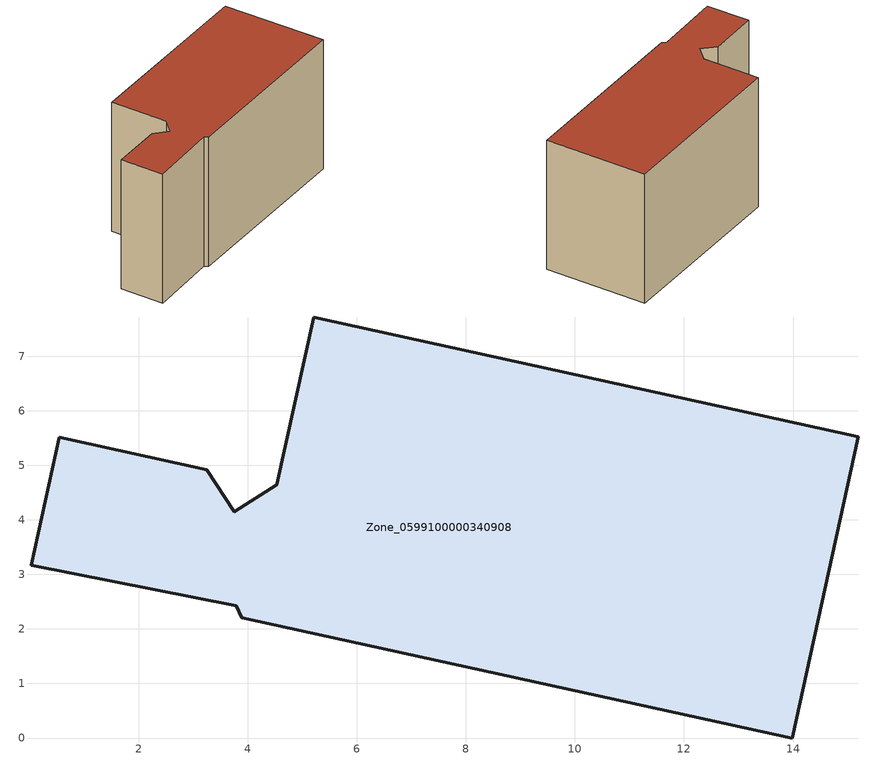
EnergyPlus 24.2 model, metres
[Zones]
Zone_0599100000340908
 floor ground (C_G): 3.79,2.43 0.03,3.17 0.54,5.52 3.25,4.92 3.75,4.15 4.53,4.64 5.21,7.72 15.2,5.53 13.99,0 3.89,2.21 z0
 wall outside (C_F): 0.54,5.52 0.03,3.17 3.79,2.43 3.89,2.21 13.99,0 15.2,5.53 5.21,7.72 4.53,4.64 3.75,4.15 3.25,4.92 0.54,5.52 z0:7.45
 roof outside (C_R): 0.03,3.17 3.79,2.43 3.89,2.21 13.99,0 15.2,5.53 5.21,7.72 4.53,4.64 3.75,4.15 3.25,4.92 0.54,5.52 z7.45
[BUILDING]
Pand.0599100000340908: North Axis=0; Terrain=City; Loads Convergence Tolerance Value=0.04; Temperature Convergence Tolerance Value=0.4; Solar Distribution=FullExterior; Maximum Number of Warmup Days=25; Minimum Number of Warmup Days=1
[Site:Location]
Rotterdam.The.Hague.AP_ZH_NLD Design_Conditions: Latitude=51.96; Longitude=4.45; Time Zone=1; Elevation=-4.5
[SITE:GROUNDTEMPERATURE:BUILDINGSURFACE]
18, 18, 18, 18, 18, 18, 18, 18, 18, 18, 18, 18
[MATERIAL] Thermal Absorptance=0.9; Solar Absorptance=0.7; Visible Absorptance=0.7
Name | Roughness | Thickness | Conductivity | Density | Specific Heat
G.TC.1992-2005 | MediumSmooth | 0.15 | 0.06 | 540 | 1210
F.TC.1992-2005 | Rough | 0.3 | 0.12 | 1920 | 840
R.TC.1992-2005 | MediumRough | 0.2 | 0.08 | 1500 | 1000
[CONSTRUCTION]
C_G: G.TC.1992-2005
C_F: F.TC.1992-2005
C_R: R.TC.1992-2005
[ZONE]
Zone_0599100000340908: Type=1; Multiplier=1; Ceiling Height=Autocalculate; Volume=Autocalculate; Floor Area=autocalculate; Part of Total Floor Area=Yes
[ZONEINFILTRATION:DESIGNFLOWRATE]
Infil_Zone_0599100000340908: Zone or ZoneList or Space or SpaceList=Zone_0599100000340908; Schedule=AlwaysOn; Design Flow Rate Calculation Method=Flow/Area; Flow Rate per Floor Area=0.0015; Constant Term Coefficient=1; Temperature Term Coefficient=0; Velocity Term Coefficient=0; Velocity Squared Term Coefficient=0
[HVACTEMPLATE:ZONE:IDEALLOADSAIRSYSTEM]
Zone_0599100000340908: Maximum Heating Supply Air Temperature=50; Minimum Cooling Supply Air Temperature=13; Maximum Heating Supply Air Humidity Ratio=0.0156; Minimum Cooling Supply Air Humidity Ratio=0.0077; Heating Limit=NoLimit; Cooling Limit=NoLimit; Dehumidification Control Type=ConstantSensibleHeatRatio; Cooling Sensible Heat Ratio=0.7; Dehumidification Setpoint=60; Humidification Control Type=None; Humidification Setpoint=30; Outdoor Air Method=None; Outdoor Air Flow Rate per Person=0.00944; Outdoor Air Flow Rate per Zone Floor Area=0; Outdoor Air Flow Rate per Zone=0; Demand Controlled Ventilation Type=None; Outdoor Air Economizer Type=NoEconomizer; Heat Recovery Type=None; Sensible Heat Recovery Effectiveness=0.7; Latent Heat Recovery Effectiveness=0.65
[ZONECONTROL:THERMOSTAT]
ThermostatControl_Zone_0599100000340908: Zone or ZoneList=Zone_0599100000340908; Control Type Schedule=DualSetpointControlType; Control 1=Thermostat_Zone_0599100000340908; Temperature Difference Between Cutout And Setpoint=0
[THERMOSTATSETPOINT:DUALSETPOINT]
Thermostat_Zone_0599100000340908: Heating Setpoint Temperature Schedule=HeatingSetpoint_Zone_0599100000340908; Cooling Setpoint Temperature Schedule=CoolingSetpoint_Zone_0599100000340908
[SCHEDULE:COMPACT]
HeatingSetpoint_Zone_0599100000340908: Through: 12/31, For: AllDays, Until: 24:00, 21
CoolingSetpoint_Zone_0599100000340908: Through: 12/31, For: AllDays, Until: 24:00, 24
DualSetpointControlType: Through: 12/31, For: AllDays, Until: 24:00, 4
AlwaysOn: Through: 12/31, For: AllDays, Until: 24:00, 1
